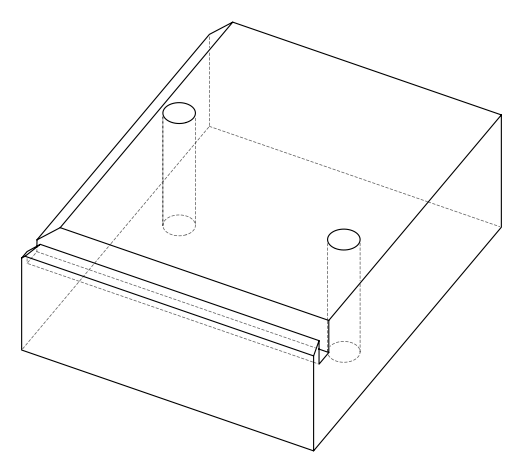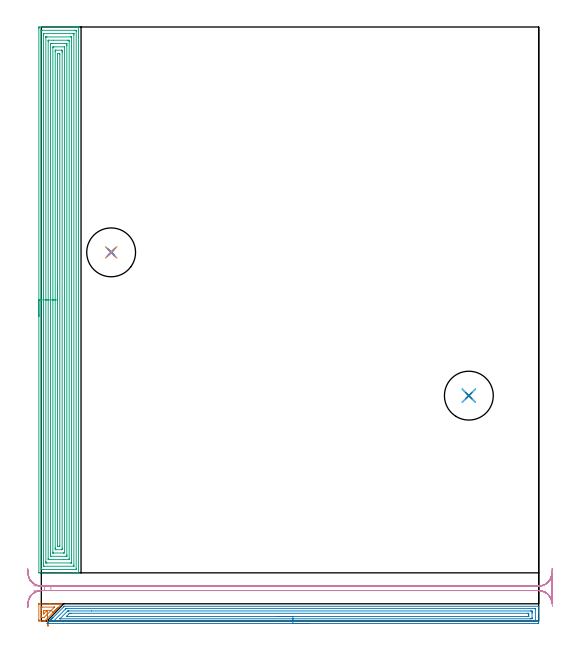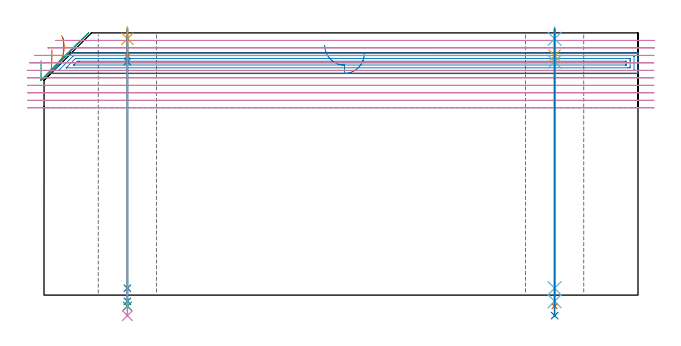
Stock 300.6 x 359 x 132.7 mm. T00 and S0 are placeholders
(PLAN: 14 operations, 10 tool changes, 51.3 min)
(1 AREA_MILL | FG_CHAMFER_SURFACE | UGT0205_001 | 0.52 min | 5251 mm3)
(2 AREA_MILL_1 | FG_CHAMFER_SURFACE_1 | UGT0205_001 | 9.59 min | 59359 mm3)
(3 AREA_MILL_2 | FG_CHAMFER_SURFACE_2 | UGT0205_001 | 24.08 min | 97212 mm3)
(4 MILL_RECTANGULAR_SLOT | SLOT_RECTANGULAR | NXT0201_012 | Follow Part, ap 4, ae 75% | 13.38 min | 194584 mm3)
(5 SPOT_DRILL | STEP1HOLE | NXT0321_9005460120000 | 0.05 min | 193 mm3)
(6 SPOT_DRILL_1 | STEP1HOLE_1 | NXT0321_9005460120000 | 0.05 min | 157 mm3)
(7 DRILL_BLIND_HOLE_INTO_CENTER | STEP1HOLE | UGT0301_196 | 0.06 min | 490 mm3)
(8 GUN_DRILL_THROUGH_HOLE | STEP1HOLE | UGT0307_003 | 0.61 min | 4605 mm3)
(9 SPADE_DRILL_TO_ENLARGE_THROUGH_HOLE | STEP1HOLE | UGT0306_009 | 0.56 min | 30288 mm3)
(10 DRILL_TO_ENLARGE_THROUGH_HOLE | STEP1HOLE | UGT0301_394 | 0.58 min | 55017 mm3)
(11 DRILL_BLIND_HOLE_INTO_CENTER_1 | STEP1HOLE_1 | UGT0301_196 | 0.06 min | 449 mm3)
(12 GUN_DRILL_THROUGH_HOLE_1 | STEP1HOLE_1 | UGT0307_003 | 0.61 min | 4606 mm3)
(13 SPADE_DRILL_TO_ENLARGE_THROUGH_HOLE_1 | STEP1HOLE_1 | UGT0306_009 | 0.56 min | 30424 mm3)
(14 DRILL_TO_ENLARGE_THROUGH_HOLE_1 | STEP1HOLE_1 | UGT0301_394 | 0.58 min | 55017 mm3)
(TOOL UGT0205_001 | Chamfer Mill 20 x 3 x 45 deg. | D20 FL50 Z2)
(TOOL NXT0201_012 | ENDMILL 16mm [2P460-1600-NA 1630] | D16 FL38 Z6)
(TOOL NXT0321_9005460120000 | NC Spot Drill, 142deg, 12mm, Carbide, Uncoated | D12 PA142 FL30 Z2)
(TOOL UGT0301_196 | Twist Drill 7.7 mm | D7.7 PA118 FL73 Z2)
(TOOL UGT0307_003 | Gun Drill 7 mm | D7 PA130 FL24 Z1)
(TOOL UGT0306_009 | Spade Drill 18.5mm | D18.5 PA132 FL10 Z2)
(TOOL UGT0301_394 | Twist Drill 29.5 mm | D29.5 PA118 FL165 Z2)
(OP 1 AREA_MILL)
G17 G21 G94 G90
T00 M6
G54
G17 G0 G90 X8.891 Y6.891 S1061 M3
G43 Z142.7 H0
Z131.338
G94 G1 X9.225 Y7.225 Z130.605 F250.
X9.512 Y7.512 Z129.833
X9.751 Y7.751 Z129.028
X9.939 Y7.939 Z128.198
X10.075 Y8.075 Z127.347
X10.159 Y8.159 Z126.482
X10.189 Y8.188 Z125.611
X10.164 Y8.164 Z124.739
X10.087 Y8.087 Z123.874
X9.956 Y7.956 Z123.021
X9.773 Y7.773 Z122.188
X9.54 Y7.54 Z121.381
X9.257 Y7.257 Z120.605
X8.928 Y6.928 Z119.867
X8.555 Y6.555 Z119.172
X8.141 Y6.14 Z118.527
X7.688 Y5.688 Z117.934
X7.2 Y5.2 Z117.4
X2.38 Y0.38 Z112.58
X2.084 Y0.088 Z112.283
X1.997 Y0.008 Z112.193
X1.945 Y0.006 Z112.141
X1.681 Y0. Z111.881
X-1.081 Z109.119
X-1.493 Y0.007 Z108.707
X-1.496 Y0.193 Z108.703
X-1.498 Y0.38 Z108.702
X-1.5 Y0.758 Z108.7
X-1.499 Y10.02 Z108.701
X-1.495 Y10.393 Z108.7
X-1.493 Y10.395 Z108.702
X-1.122 Y10.398 Z109.073
X-0.742 Y10.4 Z109.453
X5.012 Z115.206
X5.772 Z115.972
X12.351 Z122.55
X12.379 Z122.576
X12.385 Y10.396 Z122.581
X12.367 Y10.367 Z122.563
X12.305 Y10.304 Z122.502
X12.036 Y10.035 Z122.235
X7.2 Y5.2 Z117.4
X5.975 Y6.425 Z116.175
X1.682 Y2.133 Z111.882
X1.591 Y2.048 Z111.791
X1.563 Y2.025 Z111.763
X1.507 Y2.01 Z111.707
X0.763 Y2.001 Z110.963
X0.631 Y2. Z110.831
X0.498 Z110.698
X0.233 Y2.002 Z110.433
X0.056 Y2.006 Z110.256
X-0.079 Y2.01 Z110.121
X-0.081 Y2.032 Z110.119
X-0.083 Y2.133 Z110.117
X-0.086 Y2.849 Z110.114
Y3.009
Y6.514
Y7.391
X-0.084 Y8.106 Z110.116
X-0.082 Y8.267 Z110.118
X-0.079 Y8.355 Z110.121
X-0.072 Y8.39 Z110.128
X0.498 Y8.4 Z110.698
X7.773 Y8.399 Z117.973
X7.862 Y8.397 Z118.062
X7.931 Y8.393 Z118.131
X7.932 Y8.392 Z118.132
X7.929 Y8.385 Z118.129
X7.905 Y8.358 Z118.105
X7.818 Y8.267 Z118.018
X7.729 Y8.179 Z117.929
X5.975 Y6.425 Z116.175
X3.483 Y6.386 Z113.683
X3.437 Y6.337 Z113.637
X1.684 Y4.584 Z111.884
X1.507 Y4.41 Z111.707
X1.336 Y4.247 Z111.536
X1.331 Y4.583 Z111.531
X1.329 Y4.762 Z111.529
Y5.995
X1.334 Y6.351 Z111.534
X1.336 Y6.392 Z111.536
X1.341 Y6.394 Z111.541
X1.364 Y6.398 Z111.564
X1.412 Y6.4 Z111.612
X1.507 Z111.707
X3.375 Y6.399 Z113.575
X3.468 Y6.391 Z113.668
X3.483 Y6.387 Z113.683
Y6.386
X3.532 Y5.52 Z113.77
X3.581 Y4.664 Z113.933
X3.629 Y3.826 Z114.17
X3.675 Y3.011 Z114.479
X3.72 Y2.227 Z114.858
X3.762 Y1.479 Z115.304
X3.803 Y0.772 Z115.814
X3.84 Y0.112 Z116.384
X3.875 Y-0.496 Z117.009
X3.906 Y-1.047 Z117.684
X3.934 Y-1.537 Z118.405
X3.959 Y-1.962 Z119.167
X3.979 Y-2.32 Z119.962
X3.995 Y-2.607 Z120.786
X4.007 Y-2.821 Z121.631
X4.015 Y-2.961 Z122.492
X4.019 Y-3.026 Z123.362
X4.018 Y-3.014 Z124.235
G0 Z142.7
M5
M2
(OP 2 AREA_MILL_1)
G17 G21 G94 G90
T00 M6
G54
G17 G0 G90 X162.05 Y-1.5 S1061 M3
G43 Z142.7 H0
Z122.2
G94 G1 X162.012 Z121.328 F250.
X161.898 Z120.464
X161.709 Z119.612
X161.447 Z118.78
X161.113 Z117.974
X160.71 Z117.2
X160.242 Z116.464
X159.71 Z115.772
X159.121 Z115.129
X158.478 Z114.54
X157.786 Z114.008
X157.05 Z113.54
X156.276 Z113.137
X155.47 Z112.803
X154.638 Z112.541
X153.786 Z112.352
X152.922 Z112.238
X152.05 Z112.2
X4.006
X3.678 Y-1.498 Z112.202
X3.519 Y-1.494 Z112.205
X3.508 Y-1.492 Z112.207
X4.463 Y-0.536 Z113.162
X4.571 Y-0.427 Z113.269
X5.465 Y0.466 Z114.164
X5.63 Y0.633 Z114.327
X5.792 Y0.793 Z114.491
X5.912 Y0.913 Z114.611
X6.069 Y1.071 Z114.766
X6.222 Y1.223 Z114.92
X6.359 Y1.36 Z115.058
X6.507 Y1.509 Z115.205
X6.651 Y1.652 Z115.35
X6.806 Y1.807 Z115.505
X6.945 Y1.947 Z115.643
X7.081 Y2.082 Z115.78
X7.253 Y2.254 Z115.952
X13.579 Y8.579 Z122.279
X13.87 Y8.868 Z122.565
X13.906 Y8.895 Z122.591
X13.956 Y8.9 Z122.6
X300.423
X300.59 Y8.898 Z122.589
X300.597 Y8.752 Z122.444
X300.6 Y8.598 Z122.298
Y8.34 Z122.04
Y7.644 Z121.338
Y6.419 Z120.116
Y5.891 Z119.585
Y5.279 Z118.974
X300.599 Y-0.508 Z113.189
X300.594 Y-1.12 Z112.578
X300.59 Y-1.493 Z112.205
X300.359 Y-1.496 Z112.202
X299.976 Y-1.5 Z112.2
X152.05
Y-0.086 Z113.614
X8.161 Y-0.085 Z113.615
X7.7 Y-0.083 Z113.617
X7.532 Y-0.08 Z113.62
X7.389 Y-0.072 Z113.628
X7.454 Y-0.002 Z113.698
X7.535 Y0.082 Z113.782
X7.7 Y0.25 Z113.95
X14.531 Y7.08 Z120.78
X14.85 Y7.396 Z121.096
X14.937 Y7.476 Z121.176
X15.018 Y7.479 Z121.179
X15.744 Y7.485 Z121.185
X15.905
X298.027
X298.188 Y7.484 Z121.184
X298.553 Y7.48 Z121.18
X298.59 Y7.479 Z121.179
X298.594 Y7.413 Z121.113
X298.598 Y7.306 Z121.006
X298.6 Y7.171 Z120.871
Y0.229 Z113.929
X298.598 Y0.094 Z113.794
X298.594 Y-0.013 Z113.687
X298.59 Y-0.079 Z113.621
X298.554 Y-0.08 Z113.62
X298.188 Y-0.084 Z113.616
X298.027 Y-0.085 Z113.615
X297.294 Y-0.086 Z113.614
X152.05
Y1.328 Z115.028
X11.459 Y1.329 Z115.029
X11.305 Y1.33 Z115.03
X11.275 Y1.332 Z115.032
X11.252 Y1.335 Z115.035
X11.262 Y1.353 Z115.053
X11.275 Y1.374 Z115.074
X11.342 Y1.443 Z115.143
X11.408 Y1.509 Z115.209
X15.791 Y5.891 Z119.591
X15.962 Y6.051 Z119.751
X16.27 Y6.064 Z119.764
X16.456 Y6.069 Z119.769
X16.638 Y6.071 Z119.771
X30.378
X295.69
X296.4 Y6.066 Z119.766
X296.575 Y6.065 Z119.765
X296.59 Y5.891 Z119.591
X296.597 Y5.698 Z119.398
X296.6 Y5.015 Z118.715
Y4.819 Z118.519
X296.599 Y2.191 Z115.891
X296.59 Y1.509 Z115.209
X296.577 Y1.335 Z115.035
X295.506 Y1.329 Z115.029
X152.05 Y1.328 Z115.028
Y2.743 Z116.443
X15.379
X15.231 Y2.744 Z116.444
X15.152 Y2.747 Z116.447
X15.113 Y2.749 Z116.449
X15.129 Y2.771 Z116.471
X15.168 Y2.816 Z116.516
X15.235 Y2.885 Z116.585
X16.638 Y4.288 Z117.988
X17.01 Y4.649 Z118.349
X17.532 Y4.654 Z118.354
X17.897 Y4.657 Z118.357
X294.083
X294.454 Y4.656 Z118.356
X294.517 Y4.654 Z118.354
X294.576 Y4.651 Z118.351
X294.59 Y4.568 Z118.268
X294.6 Y4.151 Z117.851
Y3.274 Z116.974
X294.597 Y2.83 Z116.53
X294.594 Y2.776 Z116.476
X294.591 Y2.754 Z116.454
X294.564 Y2.75 Z116.45
X294.425 Y2.746 Z116.446
X294.248 Y2.743 Z116.443
X152.05
X151.178 Z116.481
X150.314 Z116.595
X149.462 Z116.783
X148.63 Z117.046
X147.824 Z117.38
X147.05 Z117.782
X146.314 Z118.251
X145.622 Z118.782
X144.979 Z119.372
X144.39 Z120.015
X143.858 Z120.707
X143.39 Z121.443
X142.987 Z122.216
X142.653 Z123.022
X142.391 Z123.854
X142.202 Z124.706
X142.088 Z125.571
X142.05 Z126.443
G0 Z142.7
M5
M2
(OP 3 AREA_MILL_2)
G17 G21 G94 G90
T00 M6
G54
G17 G0 G90 X-1.5 Y184.05 S1061 M3
G43 Z142.7 H0
Z118.7
G94 G1 Y184.088 Z117.828 F250.
Y184.202 Z116.963
Y184.391 Z116.112
Y184.653 Z115.28
Y184.987 Z114.474
Y185.39 Z113.7
Y185.858 Z112.964
Y186.39 Z112.272
Y186.979 Z111.629
Y187.622 Z111.04
Y188.314 Z110.508
Y189.05 Z110.04
Y189.824 Z109.637
Y190.63 Z109.303
Y191.462 Z109.041
Y192.314 Z108.852
Y193.178 Z108.738
Y194.05 Z108.7
Y357.995
X-1.499 Y358.385 Z108.701
X-1.495 Y358.882 Z108.703
X-1.492 Y358.991 Z108.706
X-1.002 Y359. Z109.195
X18.739 Z128.934
X19.348 Z129.542
X19.899 Z130.096
X20.232 Z130.429
X20.784 Z130.98
X21.117 Z131.312
X21.784 Z131.984
X22.125 Z132.324
X22.48 Y358.992 Z132.671
X22.497 Y358.99 Z132.688
X22.5 Y358.832 Z132.7
Y29.268
X22.497 Y29.11 Z132.688
X22.48 Y29.107 Z132.671
X22.125 Y29.1 Z132.324
X21.784 Z131.984
X21.117 Z131.312
X19.899 Z130.096
X19.348 Z129.542
X10.432 Z120.63
X-1.279 Y29.101 Z108.919
X-1.492 Y29.11 Z108.706
X-1.499 Y29.324 Z108.699
X-1.5 Y194.05 Z108.7
X-0.086 Z110.114
Y356.599
X-0.085 Y356.814 Z110.115
X-0.082 Y356.922 Z110.118
X-0.079 Y356.973 Z110.121
X-0.075 Y356.99 Z110.125
X-0.027 Y356.992 Z110.173
X0.371 Y356.999 Z110.571
X20.232 Y357. Z130.432
X20.721 Y356.998 Z130.921
X20.961 Y356.993 Z131.161
X21.068 Y356.99 Z131.268
X21.084 Y356.632 Z131.284
X21.085 Y356.599 Z131.285
X21.086 Y31.501 Z131.286
X21.084 Y31.286 Z131.284
X21.082 Y31.178 Z131.282
X21.079 Y31.127 Z131.279
X21.075 Y31.11 Z131.275
X21.027 Y31.108 Z131.227
X20.629 Y31.101 Z130.829
X1.165 Y31.1 Z111.365
X0.767 Z110.967
X0.279 Y31.101 Z110.479
X0.039 Y31.106 Z110.239
X-0.068 Y31.11 Z110.132
X-0.084 Y31.468 Z110.116
X-0.085 Y31.501 Z110.115
X-0.086 Y194.05 Z110.114
X1.328 Z111.528
X1.329 Y354.246 Z111.529
X1.331 Y354.813 Z111.531
X1.334 Y354.975 Z111.534
X1.335 Y354.987 Z111.535
X1.356 Y354.992 Z111.556
X1.405 Y354.997 Z111.605
X1.467 Y355. Z111.667
X19.162 Z129.362
X19.348 Y354.998 Z129.548
X19.533 Y354.994 Z129.733
X19.654 Y354.99 Z129.854
X19.665 Y354.978 Z129.865
X19.668 Y354.96 Z129.868
X19.67 Y354.921 Z129.87
X19.671 Y354.813 Z129.871
Y354.486
Y33.854
X19.669 Y33.287 Z129.869
X19.666 Y33.125 Z129.866
X19.665 Y33.113 Z129.865
X19.644 Y33.108 Z129.844
X19.595 Y33.103 Z129.795
X19.533 Y33.101 Z129.733
X1.838 Y33.1 Z112.038
X1.652 Y33.102 Z111.852
X1.467 Y33.106 Z111.667
X1.348 Y33.11 Z111.548
X1.335 Y33.18 Z111.535
X1.333 Y33.287 Z111.533
X1.33 Y33.613 Z111.53
X1.329 Y34.181 Z111.529
X1.328 Y34.507 Z111.528
Y194.05
X2.743 Z112.943
X2.744 Y352.818 Z112.944
X2.746 Y352.916 Z112.946
X2.749 Y352.974 Z112.949
X2.755 Y352.99 Z112.955
X2.778 Y352.993 Z112.978
X2.992 Y352.997 Z113.192
X3.422 Y353. Z113.622
X17.604 Z127.804
X18.014 Y352.995 Z128.214
X18.218 Y352.99 Z128.418
X18.251 Y352.979 Z128.451
X18.254 Y352.945 Z128.454
X18.255 Y352.889 Z128.455
X18.257 Y352.341 Z128.457
Y352.133
X18.256 Y35.282 Z128.456
X18.254 Y35.184 Z128.454
X18.25 Y35.126 Z128.45
X18.244 Y35.11 Z128.444
X18.222 Y35.107 Z128.422
X18.007 Y35.103 Z128.207
X17.578 Y35.1 Z127.778
X3.396 Z113.596
X2.986 Y35.105 Z113.186
X2.782 Y35.11 Z112.982
X2.749 Y35.121 Z112.949
X2.746 Y35.155 Z112.946
X2.745 Y35.211 Z112.945
X2.743 Y35.759 Z112.943
Y35.967
Y194.05
X4.157 Z114.357
Y350.498
X4.158 Y350.649 Z114.358
X4.164 Y350.95 Z114.364
X4.171 Y350.991 Z114.371
X4.186 Y350.995 Z114.386
X4.226 Y350.999 Z114.426
X7.42 Y351. Z117.62
X16.047 Z126.247
X16.693 Y350.998 Z126.893
X16.786 Y350.995 Z126.986
X16.836 Y350.99 Z127.036
X16.839 Y350.8 Z127.039
X16.843 Y350.498 Z127.043
Y350.347
Y37.602
X16.842 Y37.451 Z127.042
X16.836 Y37.15 Z127.036
X16.829 Y37.109 Z127.029
X16.814 Y37.105 Z127.014
X16.774 Y37.101 Z126.974
X13.58 Y37.1 Z123.78
X4.953 Z115.153
X4.307 Y37.102 Z114.507
X4.214 Y37.105 Z114.414
X4.164 Y37.11 Z114.364
X4.161 Y37.3 Z114.361
X4.157 Y37.602 Z114.357
Y37.753
Y194.05
X5.571 Z115.771
Y348.177
X5.573 Y348.561 Z115.773
X5.575 Y348.815 Z115.775
X5.578 Y348.942 Z115.778
X5.585 Y348.99 Z115.785
X5.646 Y348.995 Z115.846
X6.076 Y348.998 Z116.276
X6.526 Y349. Z116.726
X14.924 Y348.999 Z125.124
X15.378 Y348.996 Z125.578
X15.418 Y348.99 Z125.618
X15.422 Y348.951 Z125.622
X15.426 Y348.561 Z125.626
X15.428 Y348.051 Z125.628
X15.429 Y347.668 Z125.629
Y39.923
X15.427 Y39.539 Z125.627
X15.425 Y39.285 Z125.625
X15.422 Y39.158 Z125.622
X15.415 Y39.11 Z125.615
X15.354 Y39.105 Z125.554
X14.924 Y39.102 Z125.124
X14.474 Y39.1 Z124.674
X6.076 Y39.101 Z116.276
X5.622 Y39.104 Z115.822
X5.582 Y39.11 Z115.782
X5.578 Y39.149 Z115.778
X5.574 Y39.539 Z115.774
X5.572 Y40.049 Z115.772
X5.571 Y40.432 Z115.771
Y194.05
X6.985 Z117.185
X6.986 Y346.774 Z117.186
X6.992 Y346.982 Z117.192
X7.399 Y346.994 Z117.599
X7.623 Y346.999 Z117.823
X13.817 Z124.017
X13.931 Y346.994 Z124.131
X13.953 Y346.99 Z124.153
X14.008 Y346.971 Z124.208
X14.014 Y346.8 Z124.214
Y346.774
Y41.326
X14.008 Y41.118 Z124.208
X13.601 Y41.106 Z123.801
X13.377 Y41.101 Z123.577
X7.183 Z117.383
X7.069 Y41.106 Z117.269
X7.047 Y41.11 Z117.247
X6.992 Y41.129 Z117.192
X6.986 Y41.3 Z117.186
Y41.326
X6.985 Y194.05 Z117.185
X8.399 Z118.599
X8.4 Y344.095 Z118.6
X8.401 Y344.428 Z118.601
X8.407 Y344.988 Z118.607
X8.719 Y345. Z118.919
X8.73 Z118.93
X12.258 Z122.458
X12.27 Z122.47
X12.593 Y344.988 Z122.793
X12.598 Y344.657 Z122.798
X12.6 Y344.095 Z122.8
Y343.761
Y44.005
X12.599 Y43.672 Z122.799
X12.593 Y43.112 Z122.793
X12.281 Y43.1 Z122.481
X12.27 Z122.47
X8.742 Z118.942
X8.73 Z118.93
X8.407 Y43.112 Z118.607
X8.402 Y43.443 Z118.602
X8.4 Y44.005 Z118.6
Y44.339
X8.399 Y194.05 Z118.599
X9.814 Z120.014
X9.815 Y342.309 Z120.015
X9.822 Y342.993 Z120.022
X10.5 Y342.999 Z120.7
X10.7 Y343. Z120.9
X11.178 Y342.99 Z121.378
X11.186 Y342.51 Z121.386
X11.185 Y45.791 Z121.385
X11.178 Y45.107 Z121.378
X10.5 Y45.101 Z120.7
X10.299 Y45.1 Z120.499
X9.822 Y45.11 Z120.022
X9.814 Y45.59 Z120.014
Y194.05
Y194.922 Z120.052
Y195.786 Z120.166
Y196.638 Z120.354
Y197.47 Z120.617
Y198.276 Z120.951
Y199.05 Z121.353
Y199.786 Z121.822
Y200.478 Z122.353
Y201.121 Z122.943
Y201.71 Z123.586
Y202.242 Z124.278
Y202.71 Z125.014
Y203.113 Z125.788
Y203.447 Z126.594
Y203.709 Z127.426
Y203.898 Z128.277
Y204.012 Z129.142
Y204.05 Z130.014
G0 Z142.7
M5
M2
(OP 4 MILL_RECTANGULAR_SLOT)
G17 G21 G94 G90
T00 M6
G54
G17 G0 G90 X308.74 Y31.696 S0 M3
G43 Z142.7 H1
Z128.91
G94 G1 X308.59 Y28.7 F250.
G2 X300.6 Y21.1 R8. F500.
G1 X5.88
G3 X5.88 Y18.4 R8.
G1 X300.6
G2 X307.952 Y13.555 R8.
G1 X309.135 Y10.798 F250.
G0 X308.74 Y31.696 Z125.12
G1 X308.59 Y28.7
G2 X300.6 Y21.1 R8. F500.
G1 X2.089
G3 X2.089 Y18.4 R8.
G1 X300.6
G2 X308.484 Y11.755 R8.
G1 X308.993 Y8.798 F250.
G0 Z142.7
X-4.667 Y18.224
Z121.33
G1 X-1.667
G2 X0. Y18.4 R8. F500.
G1 X300.6
G2 X308.59 Y10.8 R8.
G1 X308.6
Y28.7
X308.59
G2 X300.6 Y21.1 R8.
G1 X0.
G2 X-1.667 Y21.276 R8.
G1 X-4.667 F250.
G0 Z142.7
X-7.332 Y14.787
Z117.54
G1 X-4.986 Y16.656
G2 X0. Y18.4 R8. F500.
G1 X300.6
G2 X308.59 Y10.8 R8.
G1 Y28.7
G2 X300.6 Y21.1 R8.
G1 X0.
G2 X-4.987 Y22.844 R8.
G1 X-7.333 Y24.715 F250.
G0 Z142.7
X-8.533 Y10.834
Z113.75
G1 X-7.338 Y13.586
G2 X0. Y18.4 R8. F500.
G1 X300.6
G2 X308.59 Y10.8 R8.
G1 X308.6
Y28.7
X308.59
G2 X300.6 Y21.1 R8.
G1 X0.
G2 X-7.334 Y25.905 R8.
G1 X-8.532 Y28.655 F250.
G0 X-8.379 Y8.73 Z109.96
G1 X-7.895 Y11.691
G2 X0. Y18.4 R8. F500.
G1 X300.6
G2 X308.59 Y10.8 R8.
G1 Y28.7
G2 X300.6 Y21.1 R8.
G1 X0.
G2 X-7.898 Y27.829 R8.
G1 X-8.375 Y30.791 F250.
G0 X-8.23 Y8.103 Z106.17
G1 X-7.97 Y11.092
G2 X0. Y18.4 R8. F500.
G1 X300.6
G2 X308.59 Y10.8 R8.
G1 X308.6
Y28.7
X308.59
G2 X300.6 Y21.1 R8.
G1 X0.
G2 X-7.97 Y28.408 R8.
G1 X-8.23 Y31.397 F250.
G0 Y8.103 Z102.38
G1 X-7.97 Y11.092
G2 X0. Y18.4 R8. F500.
G1 X300.6
G2 X308.59 Y10.8 R8.
G1 X308.6
Y28.7
X308.59
G2 X300.6 Y21.1 R8.
G1 X0.
G2 X-7.97 Y28.408 R8.
G1 X-8.23 Y31.397 F250.
G0 Y8.103 Z98.59
G1 X-7.97 Y11.092
G2 X0. Y18.4 R8. F500.
G1 X300.6
G2 X308.59 Y10.8 R8.
G1 X308.6
Y28.7
X308.59
G2 X300.6 Y21.1 R8.
G1 X0.
G2 X-7.97 Y28.408 R8.
G1 X-8.23 Y31.397 F250.
G0 Y8.103 Z94.8
G1 X-7.97 Y11.092
G2 X0. Y18.4 R8. F500.
G1 X300.6
G2 X308.59 Y10.8 R8.
G1 X308.6
Y28.7
X308.59
G2 X300.6 Y21.1 R8.
G1 X0.
G2 X-7.97 Y28.408 R8.
G1 X-8.23 Y31.397 F250.
G0 Z142.7
M5
M2
(OP 5 SPOT_DRILL)
G17 G21 G94 G90
T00 M6
G54
G17 G0 G90 X42.2 Y222.8 S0 M3
G43 Z142.7 H0
G94 G81 G98 Z129.7 F250. R135.7
G80
M5
M2
(OP 6 SPOT_DRILL_1)
G17 G21 G94 G90
T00 M6
G54
G17 G0 G90 X258.4 Y136.2 S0 M3
G43 Z142.7 H0
G94 G81 G98 Z129.7 F250. R135.7
G80
M5
M2
(OP 7 DRILL_BLIND_HOLE_INTO_CENTER)
G17 G21 G94 G90
T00 M6
G54
G17 G0 G90 X42.2 Y222.8 S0 M3
G43 Z142.7 H0
G94 G81 G98 Z121.15 F250. R134.7
G80
M5
M2
(OP 8 GUN_DRILL_THROUGH_HOLE)
G17 G21 G94 G90
T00 M6
G54
G17 G0 G90 X42.2 Y222.8 M8
G43 Z142.7 H0
Z130.333
S716 M3
G94 G1 Z118.121 F125. M26
G4 X.084
Z3.5 F250.
G4 X.084
Z-3.132 F125.
G4 X.084
M5
M9
G0 Z130.333
Z142.7
M2
(OP 9 SPADE_DRILL_TO_ENLARGE_THROUGH_HOLE)
G17 G21 G94 G90
T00 M6
G54
G17 G0 G90 X42.2 Y222.8 S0 M3
G43 Z142.7 H0
G94 G73 G98 Z-5.618 F250. Q17.29 R134.7
G80
M5
M2
(OP 10 DRILL_TO_ENLARGE_THROUGH_HOLE)
G17 G21 G94 G90
T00 M6
G54
G17 G0 G90 X42.2 Y222.8 S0 M3
G43 Z142.7 H0
G94 G73 G98 Z-10.363 F250. Q28.613 R134.7
G80
M5
M2
(OP 11 DRILL_BLIND_HOLE_INTO_CENTER_1)
G17 G21 G94 G90
T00 M6
G54
G17 G0 G90 X258.4 Y136.2 S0 M3
G43 Z142.7 H0
G94 G81 G98 Z121.15 F250. R134.7
G80
M5
M2
(OP 12 GUN_DRILL_THROUGH_HOLE_1)
G17 G21 G94 G90
T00 M6
G54
G17 G0 G90 X258.4 Y136.2 M8
G43 Z142.7 H0
Z130.333
S716 M3
G94 G1 Z118.121 F125. M26
G4 X.084
Z3.5 F250.
G4 X.084
Z-3.132 F125.
G4 X.084
M5
M9
G0 Z130.333
Z142.7
M2
(OP 13 SPADE_DRILL_TO_ENLARGE_THROUGH_HOLE_1)
G17 G21 G94 G90
T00 M6
G54
G17 G0 G90 X258.4 Y136.2 S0 M3
G43 Z142.7 H0
G94 G73 G98 Z-5.618 F250. Q17.29 R134.7
G80
M5
M2
(OP 14 DRILL_TO_ENLARGE_THROUGH_HOLE_1)
G17 G21 G94 G90
T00 M6
G54
G17 G0 G90 X258.4 Y136.2 S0 M3
G43 Z142.7 H0
G94 G73 G98 Z-10.363 F250. Q28.613 R134.7
G80
M5
M2
